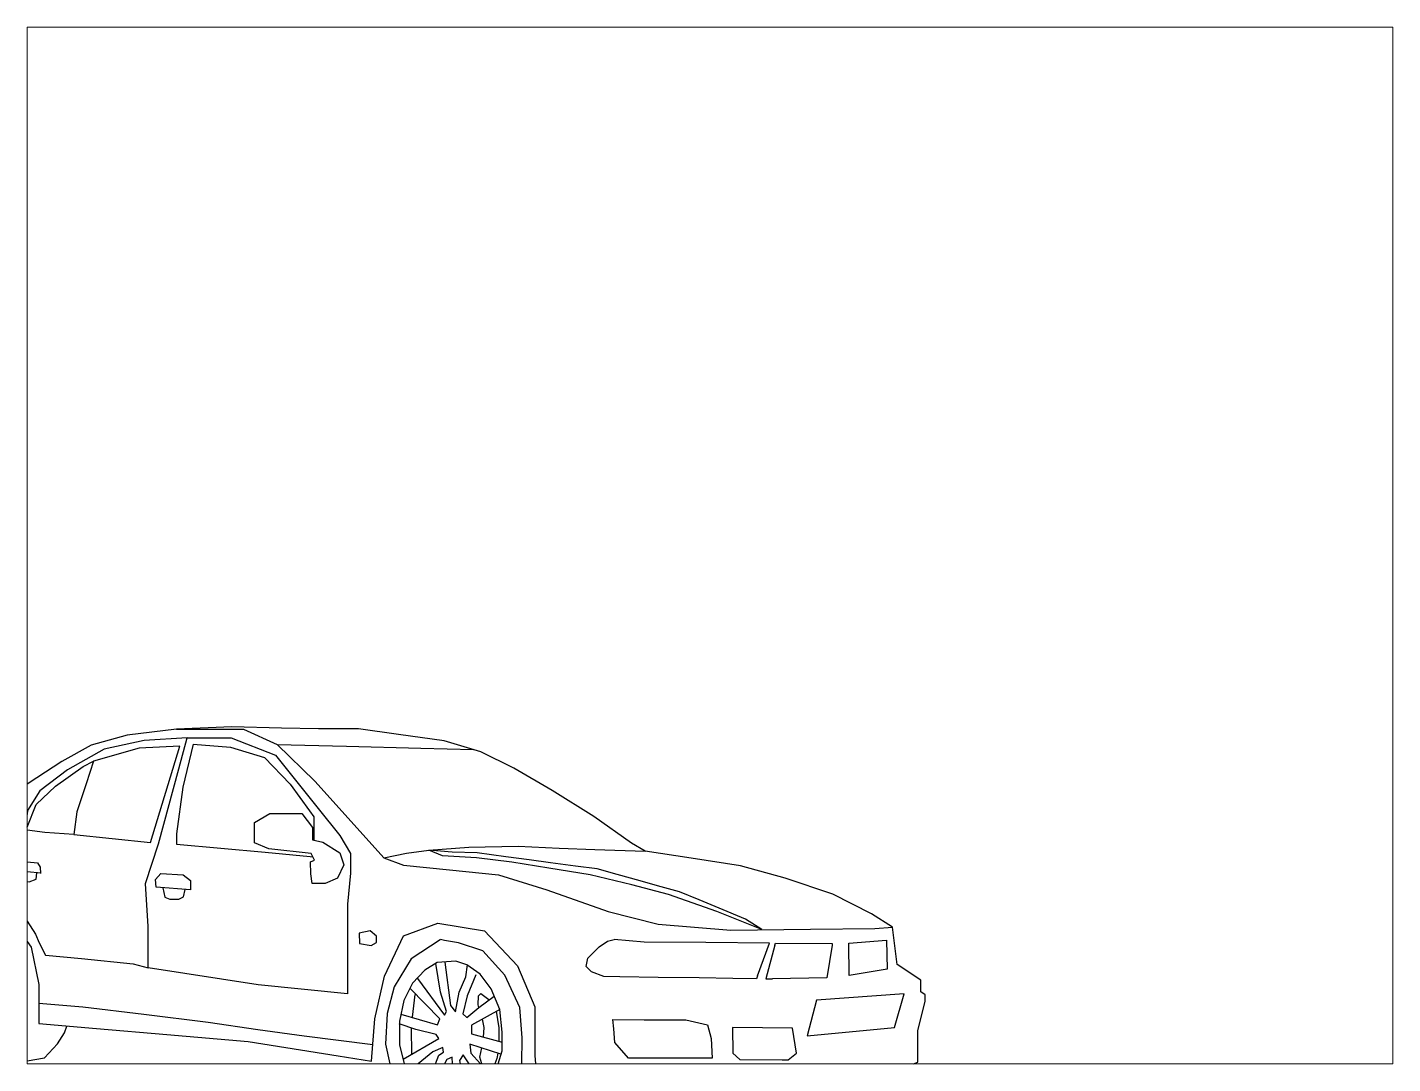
# Paper-space layout 'Layout2' of a CAD drawing. Header units: millimetres. Extents: x 26 to 231, y 20 to 176.
# The model-space entities are those that its viewports show. They can reach past a viewport. Long polylines and large blocks are cut down to what shows.
import ezdxf

# ---------------------------------------------------------------- set-up
doc = ezdxf.new("R2010")
doc.units = ezdxf.units.MM

msp = doc.modelspace()

# ---------------------------------------------------------------- linework, layer by layer
for p, q in [((2193.3, 1949.7), (2084, 1936.5)), ((2316.8, 1955.2), (2193.3, 1949.7)), ((2193.3, 1949.7), (2342.4, 1949.7)), ((2427.1, 1952.4), (2316.8, 1955.2)), ((2342.4, 1949.7), (2418, 1916)), ((2509.5, 1950.3), (2427.1, 1952.4)), ((2598.5, 1950.3), (2509.5, 1950.3)), ((2688.1, 1937.8), (2598.5, 1950.3)), ((2084, 1936.5), (2003.8, 1914.1)), ((2121.4, 1924.3), (2032.8, 1905.2)), ((2217.5, 1930.6), (2121.4, 1924.3)), ((2198.8, 1861.8), (2217.5, 1930.6)), ((2230.4, 1916.4), (2207.7, 1821)), ((2217.5, 1930.6), (2315.6, 1930.6)), ((2230.4, 1916.4), (2313.6, 1909.7)), ((2315.6, 1930.6), (2413.6, 1892.1)), ((2418, 1916), (2501.2, 1833.9)), ((2418, 1916), (2572.3, 1911.9)), ((2789.7, 1923.7), (2688.1, 1937.8)), ((2871.4, 1899.5), (2789.7, 1923.7)), ((2003.8, 1914.1), (1938.2, 1877.7)), ((2032.8, 1905.2), (1951.1, 1859.5)), ((2110.2, 1907.8), (2008.9, 1878.9)), ((2200.7, 1911.8), (2110.2, 1907.8)), ((2135.7, 1697.2), (2200.7, 1911.8)), ((2313.6, 1909.7), (2389.6, 1886.8)), ((2389.6, 1886.8), (2446.5, 1827.3)), ((2413.6, 1892.1), (2464.4, 1828.7)), ((2572.3, 1911.9), (2737.2, 1907.6)), ((2737.2, 1907.6), (2854.7, 1904.5)), ((2944.7, 1863.1), (2871.4, 1899.5)), ((1938.2, 1877.7), (1882.6, 1841.2)), ((1951.1, 1859.5), (1889.5, 1812.9)), ((1924.2, 1823), (1986, 1867)), ((1986, 1867), (2008.9, 1878.9)), ((2008.9, 1878.9), (1992.1, 1827.9)), ((2153.5, 1694.6), (2198.8, 1861.8)), ((3029.9, 1813), (2944.7, 1863.1)), ((1882.6, 1841.2), (1816.8, 1798.1)), ((1992.1, 1827.9), (1971.6, 1765.9)), ((2446.5, 1827.3), (2489.4, 1768.2)), ((2464.4, 1828.7), (2508.6, 1773.6)), ((2501.2, 1833.9), (2609.3, 1714.4)), ((1889.5, 1812.9), (1862, 1769.1)), ((1880.9, 1782.1), (1924.2, 1823)), ((2207.7, 1821), (2193.5, 1717.2)), ((3122.4, 1755.1), (3029.9, 1813)), ((1858.9, 1725), (1880.9, 1782.1)), ((1862, 1769.1), (1858.9, 1725)), ((1971.6, 1765.9), (1964.8, 1715.7)), ((2489.4, 1768.2), (2499.4, 1754.5)), ((2508.6, 1773.6), (2556.9, 1713.4)), ((2367.3, 1741.8), (2401, 1762.4)), ((2367.3, 1696.9), (2367.3, 1741.8)), ((2401, 1762.4), (2472.9, 1762.4)), ((2472.9, 1762.4), (2496.1, 1731.1)), ((2499.4, 1754.5), (2499.4, 1708.7)), ((3206.7, 1695.9), (3122.4, 1755.1)), ((1858.9, 1725), (1826.4, 1685.4)), ((1900.7, 1719.5), (1858.9, 1725)), ((1964.8, 1715.7), (1900.7, 1719.5)), ((1964.8, 1715.7), (2135.7, 1697.2)), ((2193.5, 1717.2), (2193.5, 1693.6)), ((2496.1, 1731.1), (2496.1, 1703.8)), ((2496.1, 1703.8), (2519.6, 1698.6)), ((2499.4, 1708.7), (2499.4, 1703.1)), ((2499.4, 1708.7), (2499.4, 1703.1)), ((2556.9, 1713.4), (2581.2, 1673.3)), ((2609.3, 1714.4), (2654.8, 1663.4)), ((2124.6, 1606), (2153.5, 1694.6)), ((2193.5, 1693.6), (2391.3, 1675.7)), ((2399.3, 1683.5), (2367.3, 1696.9)), ((2391.3, 1675.7), (2491.1, 1666.6)), ((2493.5, 1673.4), (2399.3, 1683.5)), ((2501.1, 1658.5), (2493.5, 1673.4)), ((2519.6, 1698.6), (2557.1, 1674.2)), ((2557.1, 1674.2), (2566.1, 1648.1)), ((2581.2, 1673.3), (2581.2, 1629)), ((2654.8, 1663.4), (2705.4, 1674)), ((2705.4, 1674), (2755.6, 1680.5)), ((2755.6, 1680.5), (2844.7, 1687.4)), ((2785.8, 1668.1), (2755.6, 1680.5)), ((2807.6, 1675.8), (2755.6, 1680.5)), ((2862.7, 1674.6), (2807.6, 1675.8)), ((2844.7, 1687.4), (2953.9, 1689.2)), ((2926.7, 1666), (2862.7, 1674.6)), ((2953.9, 1689.2), (3045.2, 1685.3)), ((3045.2, 1685.3), (3125.3, 1681.9)), ((3125.3, 1681.9), (3236.8, 1678.4)), ((3236.8, 1678.4), (3206.7, 1695.9)), ((3339.7, 1662.6), (3236.8, 1678.4)), ((1840.3, 1656.7), (1883.8, 1652.4)), ((1883.8, 1652.4), (1889.8, 1642.4)), ((1889.8, 1642.4), (1890.4, 1628.7)), ((2491.1, 1666.6), (2497.3, 1666)), ((2492.1, 1654.8), (2501.1, 1658.5)), ((2492.4, 1628.1), (2492.1, 1654.8)), ((2566.1, 1648.1), (2551.9, 1618.2)), ((2654.8, 1663.4), (2698.9, 1647.3)), ((2698.9, 1647.3), (2801, 1636.8)), ((2861.2, 1663.4), (2785.8, 1668.1)), ((2940.2, 1654.1), (2861.2, 1663.4)), ((2978.8, 1659), (2926.7, 1666)), ((3022.4, 1640.1), (2940.2, 1654.1)), ((3026, 1652.6), (2978.8, 1659)), ((3082, 1645.1), (3026, 1652.6)), ((3130.3, 1638.6), (3082, 1645.1)), ((3449.5, 1645.8), (3339.7, 1662.6)), ((3548.4, 1618.4), (3449.5, 1645.8)), ((1891.5, 1629), (1826.3, 1635.9)), ((1845.5, 1613.3), (1865.8, 1610.1)), ((1865.8, 1610.1), (1881.2, 1615.6)), ((1881.2, 1615.6), (1882.4, 1629.9)), ((2146.8, 1615.5), (2158.6, 1628.4)), ((2148, 1598.1), (2146.8, 1615.5)), ((2158.6, 1628.4), (2208.3, 1625.3)), ((2208.3, 1625.3), (2224.9, 1613)), ((2224.9, 1613), (2224.6, 1592.4)), ((2495.9, 1606.1), (2492.4, 1628.1)), ((2551.9, 1618.2), (2524.3, 1606.1)), ((2581.2, 1629), (2574.2, 1560.3)), ((2801, 1636.8), (2910.1, 1625.5)), ((2910.1, 1625.5), (3018.3, 1592.2)), ((3114.8, 1625.7), (3022.4, 1640.1)), ((3207.3, 1603.6), (3114.8, 1625.7)), ((3174.7, 1626.3), (3130.3, 1638.6)), ((3225.9, 1612.1), (3174.7, 1626.3)), ((3264.7, 1601.3), (3225.9, 1612.1)), ((3655, 1582.9), (3548.4, 1618.4)), ((2130.7, 1510.9), (2124.6, 1606)), ((2224.6, 1592.4), (2148, 1598.1)), ((2163.4, 1597), (2167.2, 1576.1)), ((2209.2, 1576.7), (2213.2, 1593)), ((2524.3, 1606.1), (2495.9, 1606.1)), ((3018.3, 1592.2), (3155, 1543.7)), ((3289.2, 1581.9), (3207.3, 1603.6)), ((3313.1, 1587.9), (3264.7, 1601.3)), ((3396.5, 1543.8), (3289.2, 1581.9)), ((3357.1, 1569.8), (3313.1, 1587.9)), ((3740.7, 1538.7), (3655, 1582.9)), ((2167.2, 1576.1), (2178.9, 1571.8)), ((2178.9, 1571.8), (2198.9, 1571.8)), ((2198.9, 1571.8), (2209.2, 1576.7)), ((2574.2, 1560.3), (2574.2, 1495)), ((3401.5, 1551.6), (3357.1, 1569.8)), ((3460.3, 1527.3), (3401.5, 1551.6)), ((1826.5, 1525.7), (1870.2, 1464.7)), ((1844.6, 1548.7), (1879.6, 1493.7)), ((3155, 1543.7), (3266.1, 1516.1)), ((3496.5, 1504), (3396.5, 1543.8)), ((3496.5, 1504), (3460.3, 1527.3)), ((3787.6, 1508.9), (3740.7, 1538.7)), ((1879.6, 1493.7), (1887.6, 1474.5)), ((2130.7, 1418.5), (2130.7, 1510.9)), ((2574.2, 1495), (2574.2, 1406.8)), ((2624.8, 1501), (2600.1, 1495.7)), ((2600.1, 1495.7), (2600.9, 1472.6)), ((2639, 1489), (2624.8, 1501)), ((2656.7, 1400.4), (2699.1, 1489.8)), ((2699.1, 1489.8), (2775.2, 1518)), ((2775.2, 1518), (2879, 1501.2)), ((2879, 1501.2), (2952.8, 1422.9)), ((3266.1, 1516.1), (3427.9, 1502.6)), ((3427.9, 1502.6), (3605.5, 1504.6)), ((3605.5, 1504.6), (3748.7, 1506.2)), ((3748.7, 1506.2), (3787.6, 1508.9)), ((3798.1, 1426.1), (3787.6, 1508.9)), ((1870.2, 1464.7), (1887, 1381.5)), ((1887.6, 1474.5), (1901.6, 1447)), ((2600.9, 1472.6), (2627.2, 1468.4)), ((2627.2, 1468.4), (2639, 1474.8)), ((2639, 1474.8), (2639, 1489)), ((2780.3, 1481), (2716.3, 1438.9)), ((2790.1, 1479.8), (2781, 1481.4)), ((2821.7, 1474.1), (2790.1, 1479.8)), ((2875.6, 1456.7), (2821.7, 1474.1)), ((3109.2, 1440.1), (3134.8, 1465.2)), ((3134.8, 1465.2), (3153.3, 1478.2)), ((3153.3, 1478.2), (3167.8, 1481.7)), ((3235.1, 1475.7), (3167.8, 1481.7)), ((3372.1, 1474.8), (3235.1, 1475.7)), ((3514, 1473.8), (3372.1, 1474.8)), ((3487, 1400.7), (3514, 1473.8)), ((3525.9, 1469.3), (3505.6, 1394.2)), ((3525.9, 1469.3), (3527.1, 1473.7)), ((3527.1, 1473.7), (3653.7, 1472.8)), ((3653.2, 1469.3), (3641.5, 1396.5)), ((3653.7, 1472.8), (3653.2, 1469.3)), ((3690.4, 1473.6), (3774.6, 1480)), ((3691.4, 1401.8), (3690.4, 1473.6)), ((3774.6, 1480), (3775.6, 1415.5)), ((1856.5, 1400.2), (1844, 1440.4)), ((1901.6, 1447), (1981.8, 1439.1)), ((1981.8, 1439.1), (2097.4, 1427.6)), ((2716.3, 1438.9), (2678.2, 1376.1)), ((2774.2, 1430.4), (2746.5, 1413.2)), ((2815.5, 1433.2), (2774.2, 1430.4)), ((2790.9, 1431.1), (2803.9, 1334.7)), ((2840, 1425.5), (2815.5, 1433.2)), ((2924.6, 1402.5), (2875.6, 1456.7)), ((3105.8, 1421.6), (3109.2, 1440.1)), ((1856.5, 1379.2), (1856.5, 1400.2)), ((2097.4, 1427.6), (2130.7, 1418.5)), ((2375.3, 1380.7), (2130.7, 1418.5)), ((2574.2, 1406.8), (2574.1, 1360.6)), ((2634.8, 1305.3), (2656.7, 1400.4)), ((2746.5, 1413.2), (2718.7, 1384.2)), ((2781.6, 1364.2), (2770.9, 1428.3)), ((2822.6, 1364.3), (2838, 1398.6)), ((2838, 1398.6), (2841.5, 1425.2)), ((2869.8, 1404.6), (2840, 1425.5)), ((2860.2, 1403.2), (2840.5, 1356.6)), ((2894.3, 1371.6), (2869.8, 1404.6)), ((2958.2, 1330.3), (2924.6, 1402.5)), ((2952.8, 1422.9), (2991.6, 1331.7)), ((3117.3, 1409.9), (3105.8, 1421.6)), ((3145.3, 1399), (3117.3, 1409.9)), ((3180.8, 1398.6), (3145.3, 1399)), ((3265.7, 1397.4), (3180.8, 1398.6)), ((3487, 1400.7), (3484.7, 1394.4)), ((3775.6, 1415.5), (3691.4, 1401.8)), ((3851, 1390.9), (3798.1, 1426.1)), ((1809.3, 1376.3), (1856.5, 1375.2)), ((1855, 1340.1), (1856.5, 1379.2)), ((1887, 1381.5), (1887, 1339.9)), ((2574.1, 1360.6), (2375.3, 1380.7)), ((2678.2, 1376.1), (2662.4, 1317)), ((2718.7, 1384.2), (2699.9, 1345.9)), ((2779.6, 1305.2), (2713.7, 1372.4)), ((2730.1, 1394.8), (2790.2, 1313.6)), ((2913.5, 1325.8), (2894.3, 1371.6)), ((3357.1, 1396.2), (3265.7, 1397.4)), ((3432.5, 1395.2), (3357.1, 1396.2)), ((3484.7, 1394.4), (3432.5, 1395.2)), ((3505.6, 1394.2), (3520.3, 1394)), ((3641.5, 1396.5), (3520.3, 1394)), ((3851, 1365), (3851, 1390.9)), ((1854.4, 1353.1), (1814.6, 1355.3)), ((1846.1, 1301), (1855, 1340.1)), ((1887, 1339.9), (1887, 1305.4)), ((1887, 1339.9), (1984.7, 1331.9)), ((2699.9, 1345.9), (2689.7, 1299.8)), ((2724.2, 1359.4), (2718.4, 1308.5)), ((2794.7, 1321.3), (2781.6, 1364.2)), ((2814.9, 1320.6), (2822.6, 1364.3)), ((2840.5, 1356.6), (2831.1, 1316.2)), ((2865.1, 1336.4), (2865.6, 1356.6)), ((2865.6, 1356.6), (2871.3, 1361.7)), ((2866.9, 1330.5), (2900.7, 1355.4)), ((2871.3, 1361.7), (2888.7, 1347.9)), ((2888.7, 1347.9), (2889.3, 1347)), ((3618.5, 1346.6), (3597.9, 1267.4)), ((3814, 1360.9), (3618.5, 1346.6)), ((3791.9, 1286.1), (3814, 1360.9)), ((3844, 1279), (3860.5, 1343.6)), ((3860.5, 1358.2), (3851, 1365)), ((3860.5, 1343.6), (3860.5, 1358.2)), ((1819.8, 1330.4), (1848.3, 1310.8)), ((1984.7, 1331.9), (2120.9, 1315.4)), ((2120.9, 1315.4), (2264.2, 1297.9)), ((2662.4, 1317), (2659.2, 1249)), ((2693.2, 1315.8), (2774.9, 1292)), ((2790.2, 1313.6), (2794.7, 1321.3)), ((2803.9, 1334.7), (2814.9, 1320.6)), ((2831.1, 1316.2), (2840.3, 1308.3)), ((2840.3, 1308.3), (2866.9, 1330.5)), ((2913.5, 1325.8), (2850, 1291.1)), ((2867, 1330.6), (2865.1, 1336.4)), ((2905.3, 1322.3), (2911.2, 1285.2)), ((2918.4, 1275.6), (2913.5, 1325.8)), ((2963.5, 1262.7), (2958.2, 1330.3)), ((2991.6, 1331.7), (2991.6, 1223.8)), ((1887, 1305.4), (1887, 1294.4)), ((1887, 1294.4), (2015.1, 1283.5)), ((1944.5, 1274), (1949, 1289.1)), ((2015.1, 1283.5), (2171.7, 1270.1)), ((2264.2, 1297.9), (2374.5, 1281.1)), ((2374.5, 1281.1), (2478.1, 1267.6)), ((2627.6, 1211.1), (2634.8, 1305.3)), ((2726.4, 1281), (2689.6, 1294.2)), ((2689.7, 1299.8), (2689.7, 1247.4)), ((2715.8, 1285.4), (2716.7, 1225.5)), ((2771.6, 1270.1), (2726.4, 1281)), ((2774.9, 1292), (2779.6, 1305.2)), ((2850, 1291.1), (2850, 1271.6)), ((2878.4, 1286), (2874.8, 1304.6)), ((2876.7, 1264.5), (2878.4, 1286)), ((2911.2, 1285.2), (2911.2, 1255.3)), ((3167, 1282.8), (3165.1, 1303.5)), ((3165.1, 1303.5), (3234.6, 1303.2)), ((3169.8, 1252.5), (3167, 1282.8)), ((3234.6, 1303.2), (3327.7, 1302.7)), ((3327.7, 1302.7), (3375.6, 1291.9)), ((3375.6, 1291.9), (3384, 1261.6)), ((3431.2, 1285.6), (3432, 1228.5)), ((3565.1, 1284.2), (3431.2, 1285.6)), ((3574.3, 1228.5), (3565.1, 1284.2)), ((3597.9, 1267.4), (3791.9, 1286.1)), ((3844, 1208.3), (3844, 1279)), ((1899.9, 1218.4), (1928.8, 1249.5)), ((1928.8, 1249.5), (1944.5, 1274)), ((2171.7, 1270.1), (2353, 1254.6)), ((2353, 1254.6), (2553.6, 1222.8)), ((2478.1, 1267.6), (2630.4, 1247.7)), ((2659.2, 1249), (2672.6, 1187.3)), ((2689.7, 1247.4), (2704, 1191.1)), ((2698.1, 1215.2), (2777.5, 1261.3)), ((2777.5, 1261.3), (2771.6, 1270.1)), ((2915.7, 1226.4), (2846.4, 1249)), ((2846.4, 1249), (2849.2, 1229)), ((2850, 1271.6), (2918.5, 1253.4)), ((2918.4, 1234), (2918.4, 1275.6)), ((2962.2, 1204.3), (2963.5, 1262.7)), ((3200.1, 1217.3), (3169.8, 1252.5)), ((3384, 1261.6), (3386.1, 1217.3)), ((1854.4, 1210), (1899.9, 1218.4)), ((2553.6, 1222.8), (2627.6, 1211.1)), ((2764.5, 1231.7), (2707.6, 1186)), ((2786.2, 1241), (2764.5, 1231.7)), ((2765, 1191.7), (2777.9, 1224)), ((2777.9, 1224), (2788, 1230.7)), ((2788, 1230.7), (2786.2, 1241)), ((2807.1, 1219.9), (2795.4, 1214.7)), ((2812.2, 1112.3), (2807.1, 1219.9)), ((2831.9, 1224.8), (2823.9, 1212.6)), ((2885, 1148.2), (2831.9, 1224.8)), ((2849.2, 1229), (2897.3, 1174.7)), ((2869.2, 1219.7), (2873.4, 1240.2)), ((2874.1, 1201.3), (2869.2, 1219.7)), ((2906.8, 1216.7), (2893.8, 1184.2)), ((2906.1, 1194.4), (2918.4, 1234)), ((2908.9, 1228.6), (2906.8, 1216.7)), ((2991.6, 1223.8), (2997.1, 1123.6)), ((3262.8, 1217.3), (3200.1, 1217.3)), ((3386.1, 1217.3), (3262.8, 1217.3)), ((3432, 1228.5), (3447.5, 1214.4)), ((3555.3, 1213.6), (3574.3, 1228.5)), ((1809.8, 1210), (1854.4, 1210)), ((2704, 1191.1), (2736.7, 1145.4)), ((2726.1, 1200.9), (2734.1, 1179.8)), ((2744.4, 1139.7), (2765, 1191.7)), ((2795.4, 1214.7), (2777.4, 1179.9)), ((2823.9, 1212.6), (2837.5, 1117.2)), ((2893.8, 1184.2), (2874.1, 1201.3)), ((2886.5, 1149.9), (2906.1, 1194.4)), ((2896.9, 1183.5), (2906.1, 1194.4)), ((2896.9, 1183.5), (2906.1, 1194.4)), ((2935.9, 1133.4), (2962.2, 1204.3)), ((3447.5, 1214.4), (3541.9, 1213.7)), ((3541.9, 1213.7), (3555.3, 1213.6)), ((3622.2, 1166.4), (3789.8, 1191.5)), ((3789.8, 1191.5), (3844, 1208.3))]:
    msp.add_line(p, q)

psp = doc.layouts.new('Layout2')

# ---------------------------------------------------------------- viewports
at = {"layer": '0'}
psp.add_viewport(center=(128.5, 97.5), size=(205.6, 156), view_center_point=(3381.37, 2358.6), view_height=2306.6346, dxfattribs=at)

doc.saveas('drawing.dxf')
